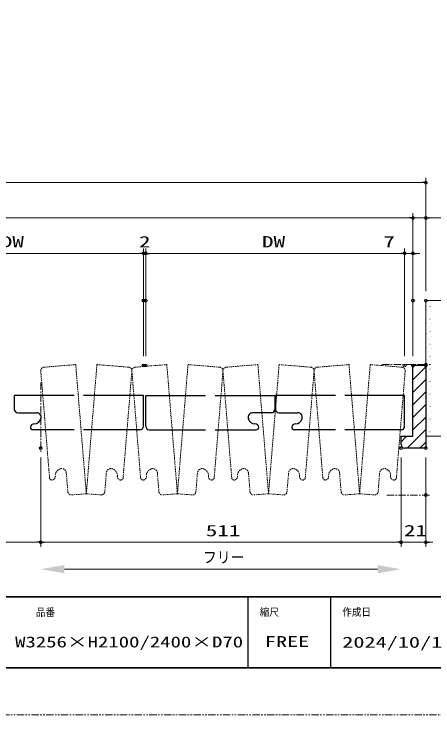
# Model space of a CAD drawing. Units: millimetres, scale not verified. Extents: x -1306 to 1306, y -607 to 607.
# Drawn here: x -222 to 134, y -594 to 0 of the extents above; entities that cross this region are included whole.
import ezdxf
from ezdxf.enums import TextEntityAlignment as Align

# ---------------------------------------------------------------- set-up
doc = ezdxf.new("R2010")
doc.units = ezdxf.units.MM
doc.header["$LTSCALE"] = 5
doc.header["$PDMODE"] = 32
doc.header["$PDSIZE"] = 2.5
for name, pattern in [('USER1', [2.5, 1.25, -0.25, 0.25, -0.25, 0.25, -0.25]), ('USER2', [0.375, 0.25, -0.125]), ('USER3', [2, 1.25, -0.25, 0.25, -0.25])]:
    doc.linetypes.add(name, pattern=pattern)
for name, color, linetype, lineweight in [('0-1_線(黄)', 2, 'Continuous', 15), ('0-3_陰線', 4, 'USER1', 9), ('0-C_中心線', 3, 'USER3', 9), ('0-D_線(白)', 7, 'Continuous', 30), ('1-1_寸法線', 3, 'Continuous', 13), ('1-2_ハッチング', 6, 'Continuous', 9), ('1-4_DEFPOINTS', 7, 'Continuous', 5), ('1-5_0', 3, 'Continuous', 25), ('1-6_点線(黄)', 2, 'USER2', 15), ('1-7_図面枠', 7, 'Continuous', 35)]:
    doc.layers.add(name, color=color, linetype=linetype, lineweight=lineweight)
doc.styles.add('ＭＳ ゴシック', font='')
doc.styles.get('ＭＳ ゴシック').set_extended_font_data('MS Gothic')

# ---------------------------------------------------------------- blocks, each defined once
blk = doc.blocks.new('_DOT')
at = {"layer": '1-5_0'}
blk.add_line((-2.5, 0), (-5, 0), dxfattribs=at)
for points in [[(0, 0), (-2.5, 0), (-2.48, 0.313)], [(0, 0), (-2.48, -0.313), (-2.5, 0)], [(0, 0), (-2.48, 0.313), (-2.421, 0.622)], [(0, 0), (-2.421, -0.622), (-2.48, -0.313)], [(0, 0), (-2.421, 0.622), (-2.324, 0.92)], [(0, 0), (-2.324, -0.92), (-2.421, -0.622)], [(0, 0), (-2.324, 0.92), (-2.191, 1.204)], [(0, 0), (-2.191, -1.204), (-2.324, -0.92)], [(0, 0), (-2.191, 1.204), (-2.023, 1.469)], [(0, 0), (-2.023, -1.469), (-2.191, -1.204)], [(0, 0), (-2.023, 1.469), (-1.822, 1.711)], [(0, 0), (-1.822, -1.711), (-2.023, -1.469)], [(0, 0), (-1.822, 1.711), (-1.594, 1.926)], [(0, 0), (-1.594, -1.926), (-1.822, -1.711)], [(0, 0), (-1.594, 1.926), (-1.34, 2.111)], [(0, 0), (-1.34, -2.111), (-1.594, -1.926)], [(0, 0), (-1.34, 2.111), (-1.064, 2.262)], [(0, 0), (-1.064, -2.262), (-1.34, -2.111)], [(0, 0), (-1.064, 2.262), (-0.773, 2.378)], [(0, 0), (-0.773, -2.378), (-1.064, -2.262)], [(0, 0), (-0.773, 2.378), (-0.468, 2.456)], [(0, 0), (-0.468, -2.456), (-0.773, -2.378)], [(0, 0), (-0.468, 2.456), (-0.157, 2.495)], [(0, 0), (-0.157, -2.495), (-0.468, -2.456)], [(0, 0), (-0.157, 2.495), (0.157, 2.495)], [(0, 0), (0.157, -2.495), (-0.157, -2.495)], [(0, 0), (0.157, 2.495), (0.468, 2.456)], [(0, 0), (0.468, 2.456), (0.773, 2.378)], [(0, 0), (0.773, 2.378), (1.064, 2.262)], [(0, 0), (1.064, 2.262), (1.34, 2.111)], [(0, 0), (1.34, 2.111), (1.594, 1.926)], [(0, 0), (1.594, 1.926), (1.822, 1.711)], [(0, 0), (1.822, 1.711), (2.023, 1.469)], [(0, 0), (2.023, 1.469), (2.191, 1.204)], [(0, 0), (2.191, 1.204), (2.324, 0.92)], [(0, 0), (2.324, 0.92), (2.421, 0.622)], [(0, 0), (2.421, 0.622), (2.48, 0.313)], [(0, 0), (2.48, 0.313), (2.5, 0)], [(0, 0), (0.468, -2.456), (0.157, -2.495)], [(0, 0), (0.773, -2.378), (0.468, -2.456)], [(0, 0), (1.064, -2.262), (0.773, -2.378)], [(0, 0), (1.34, -2.111), (1.064, -2.262)], [(0, 0), (1.594, -1.926), (1.34, -2.111)], [(0, 0), (1.822, -1.711), (1.594, -1.926)], [(0, 0), (2.023, -1.469), (1.822, -1.711)], [(0, 0), (2.191, -1.204), (2.023, -1.469)], [(0, 0), (2.324, -0.92), (2.191, -1.204)], [(0, 0), (2.421, -0.622), (2.324, -0.92)], [(0, 0), (2.48, -0.313), (2.421, -0.622)], [(0, 0), (2.5, 0), (2.48, -0.313)]]:
    blk.add_solid(points, dxfattribs=at)

msp = doc.modelspace()

# ---------------------------------------------------------------- linework, layer by layer
at = {"layer": '0-1_線(黄)'}
for p, q in [((190.808, -242.831), (127.967, -242.831)), ((127.967, -242.831), (127.967, -297.831)), ((190.808, -357.831), (127.967, -357.831))]:
    msp.add_line(p, q, dxfattribs=at)
at = {"layer": '0-3_陰線'}
msp.add_line((387.036, -594), (-1292.964, -594), dxfattribs=at)
at = {"layer": '0-C_中心線'}
for p, q in [((90.75, -297.069), (131.968, -297.069)), ((-198.824, -312.272), (-198.824, -371.828)), ((94.743, -407.593), (131.982, -407.593))]:
    msp.add_line(p, q, dxfattribs=at)
at = {"layer": '0-D_線(白)'}
for p, q in [((127.967, -297.831), (116.967, -297.831)), ((-221.289, -323.331), (-221.289, -335.366)), ((-170.517, -323.331), (-221.289, -323.331)), ((-111.715, -323.331), (-162.517, -323.331)), ((-111.715, -349.331), (-111.715, -323.331)), ((-109.715, -349.331), (-109.715, -323.331)), ((-109.715, -323.331), (-58.912, -323.331)), ((-50.912, -323.331), (-0.107, -323.331)), ((-0.107, -323.331), (-0.107, -335.366)), ((0.393, -323.331), (0.393, -335.366)), ((51.165, -323.331), (0.393, -323.331)), ((109.967, -323.331), (59.165, -323.331)), ((109.967, -349.331), (109.967, -323.331)), ((-218.405, -337.831), (-202.55, -337.831)), ((-2.991, -337.831), (-18.88, -337.831)), ((3.277, -337.831), (19.133, -337.831)), ((127.967, -345.331), (127.967, -357.831)), ((-198.572, -352.331), (-205.451, -352.331)), ((-170.517, -352.331), (-198.572, -352.331)), ((-114.715, -352.331), (-162.517, -352.331)), ((-106.715, -352.331), (-58.912, -352.331)), ((-50.912, -352.331), (-22.857, -352.331)), ((-22.857, -352.331), (-15.979, -352.331)), ((23.11, -352.331), (16.231, -352.331)), ((51.165, -352.331), (23.11, -352.331)), ((106.967, -352.331), (59.165, -352.331)), ((106.967, -364.831), (106.967, -357.831))]:
    msp.add_line(p, q, dxfattribs=at)
for points in [[(106.967, -357.831), (116.967, -357.831), (116.967, -297.831)], [(127.967, -297.831), (127.967, -367.831), (109.967, -367.831)]]:
    msp.add_lwpolyline(points, dxfattribs=at)
for centre, radius, start, end in [((-218.335, -334.832), 3, 190.07183, 268.66299), ((-202.572, -341.831), 4, 342.23706, 89.79248), ((-18.857, -341.831), 4, 90.20752, 197.76294), ((-3.061, -334.832), 3, 271.33701, 349.92817), ((3.347, -334.832), 3, 190.07183, 268.66299), ((19.11, -341.831), 4, 342.23706, 89.79248), ((-204.509, -341.331), 6, 271.00504, 344.95846), ((-16.92, -341.331), 6, 195.04154, 268.99496), ((17.173, -341.331), 6, 271.00504, 344.95846), ((-205.572, -350.331), 2, 173.83241, 273.48279), ((-204.573, -350.331), 3, 86.80561, 175.94598), ((-114.715, -349.331), 3, 270, 0), ((-106.715, -349.331), 3, 180, 270), ((-16.857, -350.331), 3, 4.05402, 93.19439), ((-15.857, -350.331), 2, 266.51721, 6.16759), ((16.11, -350.331), 2, 173.83241, 273.48279), ((17.109, -350.331), 3, 86.80561, 175.94598), ((106.967, -349.331), 3, 270, 0), ((109.967, -364.831), 3, 180, 270)]:
    msp.add_arc(centre, radius, start, end, dxfattribs=at)
at = {"layer": '1-1_寸法線'}
for p, q in [((127.967, -234.831), (127.967, -138.831)), ((-789.761, -142.831), (124.967, -142.831)), ((116.967, -234.831), (116.967, -168.831)), ((116.967, -289.831), (116.967, -168.831)), ((127.967, -234.831), (127.967, -168.831)), ((113.967, -172.831), (-778.761, -172.831)), ((113.967, -172.831), (110.967, -172.831)), ((116.967, -172.831), (127.967, -172.831)), ((130.967, -172.831), (153.872, -172.831)), ((-111.715, -234.831), (-111.715, -198.831)), ((-111.715, -289.831), (-111.715, -198.831)), ((-109.715, -289.831), (-109.715, -198.831)), ((-109.715, -234.831), (-109.715, -198.831)), ((109.967, -289.831), (109.967, -198.831)), ((109.967, -289.831), (109.967, -198.831)), ((116.967, -289.831), (116.967, -198.831)), ((-114.715, -202.831), (-328.397, -202.831)), ((-114.715, -202.831), (-117.715, -202.831)), ((-111.715, -202.831), (-109.715, -202.831)), ((-106.715, -202.831), (-103.715, -202.831)), ((106.967, -202.831), (-106.715, -202.831)), ((106.967, -202.831), (89.301, -202.831)), ((116.967, -202.831), (109.967, -202.831)), ((119.967, -202.831), (122.967, -202.831)), ((-198.824, -375.831), (-198.824, -451.593)), ((-198.824, -375.831), (-198.824, -451.593)), ((106.969, -375.831), (106.969, -451.593)), ((106.969, -375.831), (106.969, -451.593)), ((127.967, -375.831), (127.967, -451.593)), ((-768.761, -447.593), (-201.824, -447.593)), ((-195.824, -447.593), (103.969, -447.593)), ((103.969, -447.593), (100.969, -447.593)), ((106.969, -447.593), (127.967, -447.593)), ((130.967, -447.593), (133.967, -447.593)), ((-45.931, -470.462), (-178.824, -470.462)), ((-45.931, -470.462), (86.962, -470.462))]:
    msp.add_line(p, q, dxfattribs=at)
for points in [[(-198.824, -470.462), (-178.824, -466.989), (-178.824, -473.935)], [(106.962, -470.462), (86.962, -473.935), (86.962, -466.989)]]:
    msp.add_solid(points, dxfattribs=at)
at = {"layer": '1-2_ハッチング'}
for p, q in [((130.126, -243.877), (130.176, -243.877)), ((131.452, -247.854), (131.502, -247.854)), ((128.8, -250.506), (128.85, -250.506)), ((130.126, -254.483), (130.176, -254.483)), ((132.777, -251.832), (132.827, -251.832)), ((128.8, -261.112), (128.85, -261.112)), ((131.452, -258.461), (131.502, -258.461)), ((130.126, -265.09), (130.176, -265.09)), ((132.777, -262.438), (132.827, -262.438)), ((128.8, -271.719), (128.85, -271.719)), ((131.452, -269.067), (131.502, -269.067)), ((132.777, -273.045), (132.827, -273.045)), ((130.126, -275.697), (130.176, -275.697)), ((128.8, -282.326), (128.85, -282.326)), ((131.452, -279.674), (131.502, -279.674)), ((132.777, -283.652), (132.827, -283.652)), ((130.126, -286.303), (130.176, -286.303)), ((131.452, -290.281), (131.502, -290.281)), ((128.8, -292.932), (128.85, -292.932)), ((130.126, -296.91), (130.176, -296.91)), ((132.777, -294.258), (132.827, -294.258)), ((116.967, -299.462), (118.598, -297.831)), ((116.967, -310.068), (127.967, -299.068)), ((131.452, -300.887), (131.502, -300.887)), ((128.8, -303.539), (128.85, -303.539)), ((130.126, -307.516), (130.176, -307.516)), ((132.777, -304.865), (132.827, -304.865)), ((116.967, -320.675), (127.967, -309.675)), ((128.8, -314.145), (128.85, -314.145)), ((131.452, -311.494), (131.502, -311.494)), ((116.967, -331.281), (127.967, -320.281)), ((130.126, -318.123), (130.176, -318.123)), ((132.777, -315.471), (132.827, -315.471)), ((128.8, -324.752), (128.85, -324.752)), ((131.452, -322.1), (131.502, -322.1)), ((132.777, -326.078), (132.827, -326.078)), ((116.967, -341.888), (127.967, -330.888)), ((130.126, -328.73), (130.176, -328.73)), ((128.8, -335.359), (128.85, -335.359)), ((131.452, -332.707), (131.502, -332.707)), ((132.777, -336.685), (132.827, -336.685)), ((116.967, -352.495), (127.967, -341.495)), ((130.126, -339.336), (130.176, -339.336)), ((131.452, -343.314), (131.502, -343.314)), ((128.8, -345.965), (128.85, -345.965)), ((130.126, -349.943), (130.176, -349.943)), ((132.777, -347.291), (132.827, -347.291)), ((112.238, -367.831), (127.967, -352.101)), ((131.452, -353.92), (131.502, -353.92)), ((106.967, -362.495), (111.631, -357.831)), ((128.8, -356.572), (128.85, -356.572)), ((122.844, -367.831), (127.967, -362.708))]:
    msp.add_line(p, q, dxfattribs=at)
at = {"layer": '1-4_DEFPOINTS'}
for p in [(127.967, -142.831), (127.967, -172.831), (-109.715, -202.831), (116.967, -202.831), (-111.715, -242.831), (-109.715, -242.831), (116.967, -242.831), (127.967, -242.831), (-111.715, -297.831), (-109.715, -297.831), (109.967, -297.831), (116.967, -297.831), (127.967, -297.069), (127.967, -297.831), (-198.824, -367.831), (-198.824, -367.831), (106.969, -367.831), (127.967, -367.831), (127.967, -367.831), (127.967, -407.593), (-198.824, -447.593), (106.969, -447.593), (127.967, -447.593)]:
    msp.add_point(p, dxfattribs=at)
at = {"layer": '1-5_0', "color": 7}
for p, q in [((-22.964, -494), (-22.964, -554)), ((47.036, -494), (47.036, -554))]:
    msp.add_line(p, q, dxfattribs=at)
at = {"layer": '1-6_点線(黄)'}
for p, q in [((-198.814, -302.517), (-191.943, -386.093)), ((-196.07, -299.282), (-169.161, -297.069)), ((-169.161, -297.069), (-160.162, -406.525)), ((-124.254, -299.282), (-151.163, -297.069)), ((-121.51, -302.517), (-128.381, -386.093)), ((-121.51, -302.517), (-114.639, -386.093)), ((-118.766, -299.282), (-91.857, -297.069)), ((-91.857, -297.069), (-82.858, -406.525)), ((-73.859, -297.069), (-82.858, -406.525)), ((-46.95, -299.282), (-73.859, -297.069)), ((-44.206, -302.517), (-51.077, -386.093)), ((-44.206, -302.517), (-37.334, -386.093)), ((-41.461, -299.282), (-14.552, -297.069)), ((30.355, -299.282), (3.445, -297.069)), ((33.099, -302.517), (26.228, -386.093)), ((33.099, -302.517), (39.97, -386.093)), ((35.843, -299.282), (62.752, -297.069)), ((62.752, -297.069), (71.751, -406.525)), ((80.75, -297.069), (71.751, -406.525)), ((107.659, -299.282), (80.75, -297.069)), ((110.403, -302.517), (103.532, -386.093)), ((-191.943, -386.093), (-191.379, -392.948)), ((-128.381, -386.093), (-128.945, -392.948)), ((-114.639, -386.093), (-114.075, -392.948)), ((-51.077, -386.093), (-51.64, -392.948)), ((-37.334, -386.093), (-36.771, -392.948)), ((26.228, -386.093), (25.664, -392.948)), ((39.97, -386.093), (40.534, -392.948)), ((103.532, -386.093), (102.968, -392.948)), ((-175.81, -405.364), (-177.166, -388.869)), ((-144.514, -405.364), (-143.158, -388.869)), ((-98.505, -405.364), (-99.862, -388.869)), ((-67.21, -405.364), (-65.854, -388.869)), ((-21.201, -405.364), (-22.557, -388.869)), ((10.094, -405.364), (11.45, -388.869)), ((56.103, -405.364), (54.747, -388.869)), ((87.399, -405.364), (88.755, -388.869)), ((-160.162, -406.525), (-173.154, -407.593)), ((-82.858, -406.525), (-95.849, -407.593)), ((-82.858, -406.525), (-69.866, -407.593)), ((71.751, -406.525), (58.759, -407.593)), ((71.751, -406.525), (84.743, -407.593))]:
    msp.add_line(p, q, dxfattribs=at)
for points in [[(-151.163, -297.069), (-160.162, -406.525), (-147.17, -407.593)], [(-14.552, -297.069), (-5.553, -406.525), (-18.545, -407.593)], [(3.445, -297.069), (-5.553, -406.525), (7.438, -407.593)]]:
    msp.add_lwpolyline(points, dxfattribs=at)
for centre, radius, start, end in [((-195.824, -302.272), 3, 86.7831, 190.57605), ((-124.5, -302.272), 3, 349.42395, 93.2169), ((-118.52, -302.272), 3, 86.7831, 190.57605), ((-47.196, -302.272), 3, 349.42395, 93.2169), ((-41.216, -302.272), 3, 86.7831, 190.57605), ((30.109, -302.272), 3, 349.42395, 93.2169), ((36.089, -302.272), 3, 86.7831, 190.57605), ((107.413, -302.272), 3, 349.42395, 93.2169), ((-180.494, -391.108), 6, 109.74154, 183.69496), ((-181.151, -389.219), 4, 4.90752, 112.46294), ((-139.174, -389.219), 4, 67.53706, 175.09248), ((-139.83, -391.108), 6, 356.30504, 70.25846), ((-103.19, -391.108), 6, 109.74154, 183.69496), ((-103.846, -389.219), 4, 4.90752, 112.46294), ((-61.869, -389.219), 4, 67.53706, 175.09248), ((-62.526, -391.108), 6, 356.30504, 70.25846), ((-25.885, -391.108), 6, 109.74154, 183.69496), ((-26.542, -389.219), 4, 4.90752, 112.46294), ((15.435, -389.219), 4, 67.53706, 175.09248), ((14.778, -391.108), 6, 356.30504, 70.25846), ((51.419, -391.108), 6, 109.74154, 183.69496), ((50.762, -389.219), 4, 4.90752, 112.46294), ((92.739, -389.219), 4, 67.53706, 175.09248), ((92.083, -391.108), 6, 356.30504, 70.25846), ((-189.458, -391.909), 3, 278.75402, 7.89439), ((-130.866, -391.909), 3, 172.10561, 261.24598), ((-112.154, -391.909), 3, 278.75402, 7.89439), ((-53.562, -391.909), 3, 172.10561, 261.24598), ((-34.849, -391.909), 3, 278.75402, 7.89439), ((23.743, -391.909), 3, 172.10561, 261.24598), ((42.455, -391.909), 3, 278.75402, 7.89439), ((101.047, -391.909), 3, 172.10561, 261.24598), ((-189.376, -392.906), 2, 181.21721, 280.86759), ((-130.948, -392.906), 2, 259.13241, 358.78279), ((-112.072, -392.906), 2, 181.21721, 280.86759), ((-53.644, -392.906), 2, 259.13241, 358.78279), ((-34.768, -392.906), 2, 181.21721, 280.86759), ((23.661, -392.906), 2, 259.13241, 358.78279), ((42.537, -392.906), 2, 181.21721, 280.86759), ((100.965, -392.906), 2, 259.13241, 358.78279), ((-172.864, -404.589), 3, 193.7064, 264.62817), ((-147.46, -404.589), 3, 275.37183, 346.2936), ((-95.56, -404.589), 3, 193.7064, 264.62817), ((-70.156, -404.589), 3, 275.37183, 346.2936), ((-18.256, -404.589), 3, 193.7064, 264.62817), ((7.149, -404.589), 3, 275.37183, 346.2936), ((59.049, -404.589), 3, 193.7064, 264.62817), ((84.453, -404.589), 3, 275.37183, 346.2936)]:
    msp.add_arc(centre, radius, start, end, dxfattribs=at)
at = {"layer": '1-7_図面枠'}
msp.add_line((-1252.964, -494), (347.036, -494), dxfattribs=at)
msp.add_lwpolyline([(-1252.964, -554), (347.036, -554), (347.036, 554), (-1252.964, 554)], close=True, dxfattribs=at)

# ---------------------------------------------------------------- block references
at = {"layer": '1-1_寸法線', "xscale": 0.6, "yscale": 0.6}
for p in [(127.967, -142.831), (116.967, -172.831), (116.967, -172.831), (-111.715, -202.831), (-111.715, -202.831), (109.967, -202.831), (109.967, -202.831), (-198.824, -447.593), (106.969, -447.593), (106.969, -447.593)]:
    msp.add_blockref('_DOT', p, dxfattribs=at)
at = {"layer": '1-1_寸法線', "xscale": 0.6, "yscale": 0.6, "rotation": 180}
for p in [(127.967, -172.831), (-109.715, -202.831), (-109.715, -202.831), (116.967, -202.831), (-198.824, -447.593), (127.967, -447.593)]:
    msp.add_blockref('_DOT', p, dxfattribs=at)

# ---------------------------------------------------------------- texts
at = {"layer": '1-1_寸法線', "style": 'ＭＳ ゴシック'}
for s, width, p in [('DW', 1.5, (-232.746, -200.681)), ('2', 1.5, (-115.477, -200.681)), ('DW', 1.5, (-11.064, -200.681)), ('7', 1.5, (91.872, -200.681)), ('511', 1.5, (-58.785, -445.443)), ('21', 1.5, (109.373, -445.443)), ('フリー', 0.9, (-61.284, -468.043))]:
    msp.add_text(s, height=9.604, dxfattribs=dict(at, width=width)).set_placement(p, align=Align.BOTTOM_LEFT)
at = {"layer": '1-7_図面枠', "style": 'ＭＳ ゴシック'}
for s, height, width, p in [('品番', 6.452, 0.9, (-202.964, -512.073)), ('縮尺', 6.452, 0.9, (-12.964, -512.038)), ('作成日', 6.452, 0.9, (57.036, -511.963)), ('W3256×H2100/2400×D70', 9.236, 1.4, (-220.622, -539.518)), ('FREE', 9.238, 1.5, (-8.664, -539.129)), ('2024/10/1', 9.238, 1.5, (57.036, -539.776))]:
    msp.add_text(s, height=height, dxfattribs=dict(at, width=width)).set_placement(p, align=Align.BOTTOM_LEFT)

doc.saveas('drawing.dxf')
